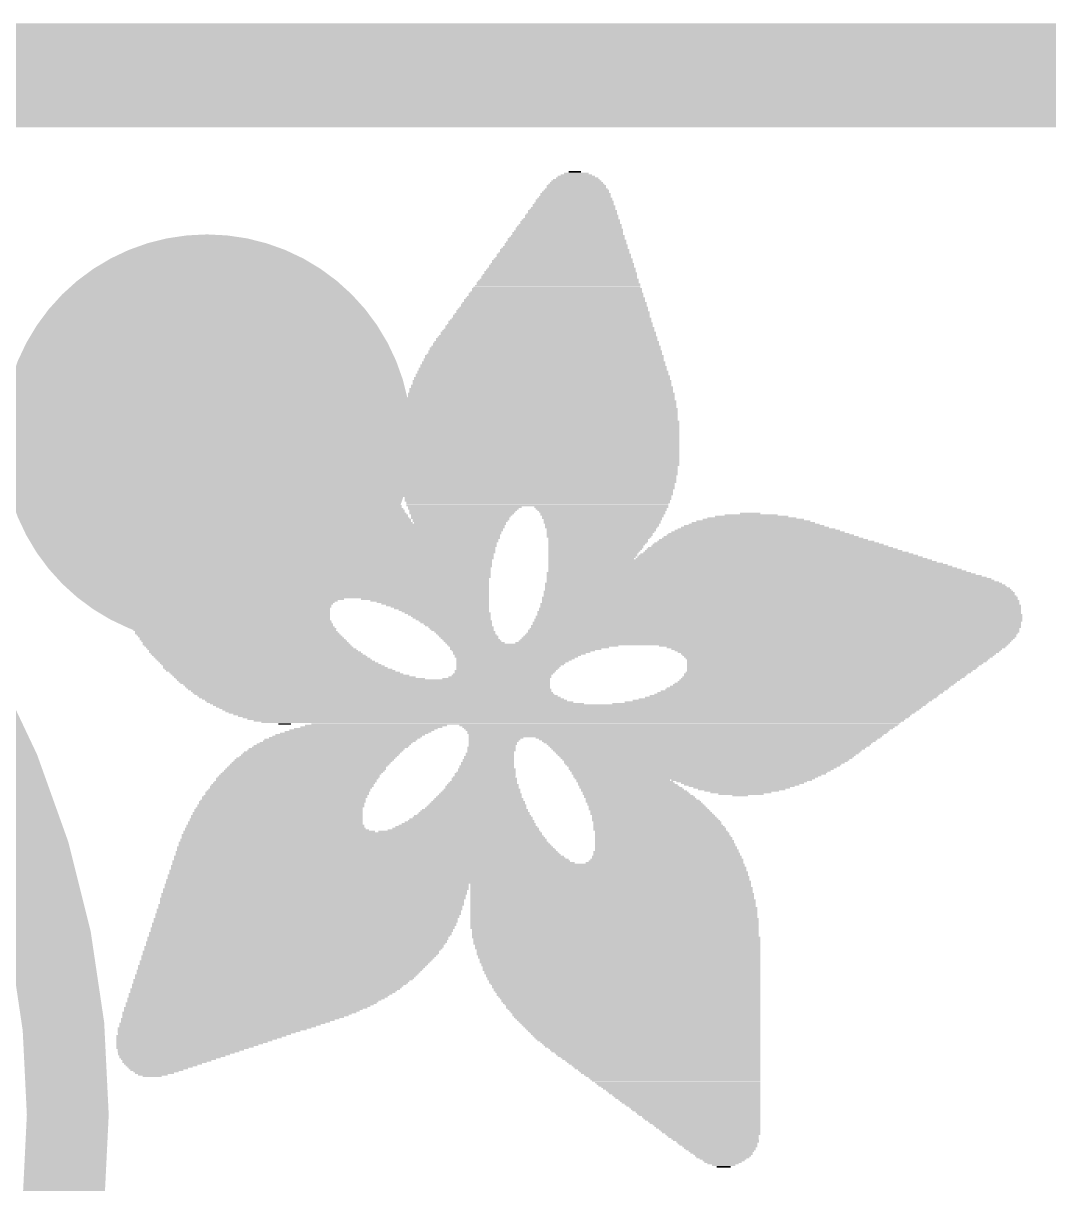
# Model space of a CAD drawing. Extents: x -6.3 to 30.8, y -0.1 to 25.2.
# Drawn here: x 4.631 to 7.136, y 15.072 to 17.907 of the extents above; entities that cross this region are included whole.
import ezdxf

# ---------------------------------------------------------------- set-up
doc = ezdxf.new("R2010")
doc.units = 0
for name, color, linetype in [('1', 12, 'CONTINUOUS'), ('16', 132, 'CONTINUOUS'), ('21', 40, 'CONTINUOUS')]:
    doc.layers.add(name, color=color, linetype=linetype)

# ---------------------------------------------------------------- blocks, each defined once
blk = doc.blocks.new('PIE')
at = {"const_width": 0.5}
blk.add_lwpolyline([(0, -0.25, 1), (0, 0.25, 1), (0, -0.25)], format="xyb", dxfattribs=at)
blk = doc.blocks.new('RECT')
blk.add_solid([(-0.5, -0.5), (0.5, -0.5), (-0.5, 0.5), (0.5, 0.5)])

msp = doc.modelspace()

# ---------------------------------------------------------------- linework, layer by layer
at = {"layer": '1', "const_width": 0.254}
msp.add_lwpolyline([(0, 17.78), (25.4, 17.78)], dxfattribs=at)
at = {"layer": '16', "const_width": 0.254}
msp.add_lwpolyline([(0, 17.78), (25.4, 17.78)], dxfattribs=at)
at = {"layer": '21', "const_width": 0.2}
msp.add_lwpolyline([(2.54, 13.04, 1), (2.54, 17.44, 1), (2.54, 13.04)], format="xyb", dxfattribs=at)

# ---------------------------------------------------------------- block references
at = {"layer": '16'}
msp.add_blockref('PIE', (5.08, 16.891), dxfattribs=at)
at = {"layer": '21'}
for p, xscale, yscale in [((5.9824, 17.5247), 0.1143, 0.0038), ((5.9843, 17.5285), 0.1029, 0.0038), ((5.9824, 17.5324), 0.0915, 0.0039), ((5.9823, 17.5362), 0.0762, 0.0038), ((5.9824, 17.54), 0.0609, 0.0038), ((5.9786, 17.5438), 0.0305, 0.0038), ((5.9804, 17.4943), 0.1638, 0.0039), ((5.9823, 17.4981), 0.16, 0.0038), ((5.9823, 17.5019), 0.1524, 0.0038), ((5.9823, 17.5095), 0.1448, 0.0038), ((5.9823, 17.5057), 0.1448, 0.0038), ((5.9824, 17.5133), 0.1371, 0.0038), ((5.9824, 17.5171), 0.1295, 0.0038), ((5.9824, 17.5209), 0.1219, 0.0038), ((5.9767, 17.4676), 0.1943, 0.0038), ((5.9767, 17.4752), 0.1867, 0.0038), ((5.9786, 17.4714), 0.1905, 0.0038), ((5.9786, 17.479), 0.1829, 0.0038), ((5.9786, 17.4828), 0.1753, 0.0038), ((5.9805, 17.4904), 0.1715, 0.0038), ((5.9805, 17.4866), 0.1715, 0.0038), ((5.9709, 17.4371), 0.2286, 0.0038), ((5.9709, 17.4409), 0.221, 0.0038), ((5.9728, 17.4485), 0.2172, 0.0038), ((5.9728, 17.4447), 0.2172, 0.0038), ((5.9728, 17.4523), 0.2096, 0.0038), ((5.9747, 17.4562), 0.2058, 0.0039), ((5.9748, 17.4638), 0.1981, 0.0038), ((5.9767, 17.46), 0.2019, 0.0038), ((5.9652, 17.4104), 0.2552, 0.0038), ((5.9671, 17.4142), 0.2514, 0.0038), ((5.9671, 17.4219), 0.2438, 0.0038), ((5.9671, 17.4181), 0.2438, 0.0039), ((5.969, 17.4257), 0.24, 0.0038), ((5.969, 17.4295), 0.2324, 0.0038), ((5.9709, 17.4333), 0.2286, 0.0038), ((5.9576, 17.38), 0.2857, 0.0039), ((5.9595, 17.3838), 0.2819, 0.0038), ((5.9614, 17.3876), 0.2781, 0.0038), ((5.9614, 17.3952), 0.2705, 0.0038), ((5.9614, 17.3914), 0.2705, 0.0038), ((5.9633, 17.399), 0.2667, 0.0038), ((5.9633, 17.4066), 0.2591, 0.0038), ((5.9652, 17.4028), 0.2629, 0.0038), ((5.9538, 17.3533), 0.3163, 0.0038), ((5.9538, 17.3571), 0.3086, 0.0038), ((5.9557, 17.3609), 0.3048, 0.0038), ((5.9557, 17.3685), 0.2972, 0.0038), ((5.9576, 17.3647), 0.301, 0.0038), ((5.9576, 17.3723), 0.2934, 0.0038), ((5.9595, 17.3761), 0.2896, 0.0038), ((5.9481, 17.3266), 0.3429, 0.0038), ((5.9481, 17.3228), 0.3429, 0.0038), ((5.95, 17.3304), 0.3391, 0.0038), ((5.95, 17.3342), 0.3315, 0.0038), ((5.9519, 17.3419), 0.3277, 0.0039), ((5.9519, 17.338), 0.3277, 0.0038), ((5.9519, 17.3457), 0.3201, 0.0038), ((5.9538, 17.3495), 0.3163, 0.0038), ((5.9423, 17.2999), 0.3696, 0.0038), ((5.9442, 17.2961), 0.3734, 0.0038), ((5.9443, 17.3038), 0.3657, 0.0039), ((5.9462, 17.3076), 0.3619, 0.0038), ((5.9462, 17.3152), 0.3543, 0.0038), ((5.9462, 17.3114), 0.3543, 0.0038), ((5.9481, 17.319), 0.3505, 0.0038), ((5.9366, 17.2733), 0.3962, 0.0038), ((5.9385, 17.2695), 0.4, 0.0038), ((5.9385, 17.2771), 0.3924, 0.0038), ((5.9404, 17.2809), 0.3886, 0.0038), ((5.9404, 17.2885), 0.381, 0.0038), ((5.9404, 17.2847), 0.381, 0.0038), ((5.9423, 17.2923), 0.3772, 0.0038), ((5.9309, 17.239), 0.4306, 0.0038), ((5.9328, 17.2466), 0.4268, 0.0038), ((5.9328, 17.2428), 0.4268, 0.0038), ((5.9329, 17.2504), 0.4191, 0.0038), ((5.9348, 17.258), 0.4153, 0.0038), ((5.9348, 17.2542), 0.4153, 0.0038), ((5.9347, 17.2618), 0.4076, 0.0038), ((5.9366, 17.2657), 0.4038, 0.0039), ((5.9271, 17.2123), 0.461, 0.0038), ((5.9271, 17.2199), 0.4534, 0.0038), ((5.9271, 17.2161), 0.4534, 0.0038), ((5.929, 17.2237), 0.4496, 0.0038), ((5.929, 17.2314), 0.442, 0.0038), ((5.929, 17.2276), 0.442, 0.0039), ((5.9309, 17.2352), 0.4382, 0.0038), ((5.9195, 17.1818), 0.4915, 0.0038), ((5.9214, 17.1856), 0.4877, 0.0038), ((5.9214, 17.1933), 0.4801, 0.0038), ((5.9214, 17.1895), 0.4801, 0.0039), ((5.9233, 17.1971), 0.4762, 0.0038), ((5.9233, 17.2047), 0.4686, 0.0038), ((5.9252, 17.2009), 0.4724, 0.0038), ((5.9252, 17.2085), 0.4648, 0.0038), ((5.9138, 17.1552), 0.5181, 0.0038), ((5.9157, 17.159), 0.5143, 0.0038), ((5.9157, 17.1666), 0.5067, 0.0038), ((5.9176, 17.1628), 0.5105, 0.0038), ((5.9176, 17.1704), 0.5029, 0.0038), ((5.9176, 17.178), 0.4953, 0.0038), ((5.9195, 17.1742), 0.4991, 0.0038), ((5.9081, 17.1247), 0.5525, 0.0038), ((5.91, 17.1285), 0.5487, 0.0038), ((5.91, 17.1361), 0.5411, 0.0038), ((5.91, 17.1323), 0.5411, 0.0038), ((5.9119, 17.1399), 0.5373, 0.0038), ((5.9119, 17.1437), 0.5295, 0.0038), ((5.9138, 17.1514), 0.5257, 0.0039), ((5.9138, 17.1475), 0.5257, 0.0038), ((5.9043, 17.098), 0.5753, 0.0038), ((5.9062, 17.1056), 0.5715, 0.0038), ((5.9062, 17.1018), 0.5715, 0.0038), ((5.9062, 17.1133), 0.5639, 0.0039), ((5.9062, 17.1094), 0.5639, 0.0038), ((5.9081, 17.1171), 0.5601, 0.0038), ((5.9081, 17.1209), 0.5525, 0.0038), ((5.9004, 17.0713), 0.5982, 0.0038), ((5.9023, 17.079), 0.5944, 0.0038), ((5.9023, 17.0752), 0.5944, 0.0039), ((5.9024, 17.0866), 0.5867, 0.0038), ((5.9024, 17.0828), 0.5867, 0.0038), ((5.9043, 17.0942), 0.5829, 0.0038), ((5.9043, 17.0904), 0.5829, 0.0038), ((5.8985, 17.0409), 0.6248, 0.0038), ((5.8985, 17.0485), 0.6172, 0.0038), ((5.9004, 17.0447), 0.621, 0.0038), ((5.9004, 17.0561), 0.6134, 0.0038), ((5.9004, 17.0523), 0.6134, 0.0038), ((5.9004, 17.0637), 0.6058, 0.0038), ((5.9004, 17.0599), 0.6058, 0.0038), ((5.9023, 17.0675), 0.602, 0.0038), ((5.8967, 17.0142), 0.6439, 0.0038), ((5.8966, 17.0218), 0.6362, 0.0038), ((5.8986, 17.018), 0.6401, 0.0038), ((5.8985, 17.0332), 0.6324, 0.0038), ((5.8985, 17.0294), 0.6324, 0.0038), ((5.8985, 17.0256), 0.6324, 0.0038), ((5.8985, 17.0371), 0.6248, 0.0039), ((5.8947, 16.9913), 0.6554, 0.0038), ((5.8947, 16.9875), 0.6554, 0.0038), ((5.8966, 16.9837), 0.6592, 0.0038), ((5.8967, 17.0028), 0.6515, 0.0038), ((5.8967, 16.999), 0.6515, 0.0039), ((5.8967, 16.9951), 0.6515, 0.0038), ((5.8967, 17.0104), 0.6439, 0.0038), ((5.8967, 17.0066), 0.6439, 0.0038), ((5.8928, 16.9685), 0.6668, 0.0038), ((5.8947, 16.9647), 0.6706, 0.0038), ((5.8947, 16.9609), 0.6706, 0.0039), ((5.8947, 16.957), 0.6706, 0.0038), ((5.8947, 16.9799), 0.663, 0.0038), ((5.8947, 16.9761), 0.663, 0.0038), ((5.8947, 16.9723), 0.663, 0.0038), ((5.8909, 16.938), 0.6782, 0.0038), ((5.8928, 16.9342), 0.682, 0.0038), ((5.8928, 16.9304), 0.682, 0.0038), ((5.8928, 16.9266), 0.682, 0.0038), ((5.8928, 16.9532), 0.6744, 0.0038), ((5.8928, 16.9494), 0.6744, 0.0038), ((5.8928, 16.9456), 0.6744, 0.0038), ((5.8928, 16.9418), 0.6744, 0.0038), ((4.9708, 16.8999), 0.5372, 0.0038), ((4.8832, 16.9037), 0.3009, 0.0038), ((5.8909, 16.9189), 0.6858, 0.0038), ((5.8909, 16.9151), 0.6858, 0.0038), ((5.8909, 16.9113), 0.6858, 0.0038), ((5.8909, 16.9075), 0.6858, 0.0038), ((5.8909, 16.9037), 0.6858, 0.0038), ((5.8909, 16.8999), 0.6858, 0.0038), ((5.8928, 16.9228), 0.682, 0.0039), ((5.0127, 16.8694), 0.7124, 0.0038), ((5.0032, 16.877), 0.6858, 0.0038), ((5.0089, 16.8732), 0.6972, 0.0038), ((4.9994, 16.8808), 0.6705, 0.0038), ((4.9956, 16.8847), 0.6477, 0.0039), ((4.9899, 16.8885), 0.6287, 0.0038), ((4.986, 16.8923), 0.6058, 0.0038), ((4.9784, 16.8961), 0.5754, 0.0038), ((5.889, 16.8923), 0.6896, 0.0038), ((5.889, 16.8885), 0.6896, 0.0038), ((5.889, 16.8847), 0.6896, 0.0039), ((5.889, 16.8808), 0.6896, 0.0038), ((5.889, 16.877), 0.6896, 0.0038), ((5.889, 16.8732), 0.6896, 0.0038), ((5.889, 16.8694), 0.6896, 0.0038), ((5.8909, 16.8961), 0.6858, 0.0038), ((5.0356, 16.8427), 0.7887, 0.0038), ((5.026, 16.8542), 0.762, 0.0038), ((5.0298, 16.8504), 0.7696, 0.0038), ((5.0337, 16.8466), 0.7773, 0.0039), ((5.0241, 16.858), 0.7506, 0.0038), ((5.0165, 16.8656), 0.7278, 0.0038), ((5.0203, 16.8618), 0.7354, 0.0038), ((5.889, 16.8656), 0.6896, 0.0038), ((5.889, 16.8618), 0.6896, 0.0038), ((5.889, 16.858), 0.6896, 0.0038), ((5.889, 16.8542), 0.6896, 0.0038), ((5.889, 16.8504), 0.6896, 0.0038), ((5.889, 16.8466), 0.6896, 0.0039), ((5.889, 16.8427), 0.6896, 0.0038), ((5.0431, 16.8313), 0.8115, 0.0038), ((5.045, 16.8275), 0.8153, 0.0038), ((5.0394, 16.8351), 0.8039, 0.0038), ((5.0489, 16.8237), 0.823, 0.0038), ((5.0508, 16.8199), 0.8268, 0.0038), ((5.0546, 16.8161), 0.8344, 0.0038), ((5.0375, 16.8389), 0.7925, 0.0038), ((5.889, 16.8389), 0.6896, 0.0038), ((5.889, 16.8351), 0.6896, 0.0038), ((5.889, 16.8313), 0.6896, 0.0038), ((5.889, 16.8275), 0.6896, 0.0038), ((5.8871, 16.8237), 0.6858, 0.0038), ((5.889, 16.8199), 0.682, 0.0038), ((5.889, 16.8161), 0.682, 0.0038), ((5.0546, 16.8123), 0.842, 0.0038), ((5.0584, 16.8085), 0.842, 0.0039), ((5.0603, 16.8046), 0.8458, 0.0038), ((5.0641, 16.8008), 0.8534, 0.0038), ((5.0661, 16.797), 0.8573, 0.0038), ((5.068, 16.7932), 0.8611, 0.0038), ((5.0718, 16.7894), 0.8611, 0.0038), ((5.0737, 16.7856), 0.8649, 0.0038), ((5.889, 16.8123), 0.682, 0.0038), ((5.889, 16.8085), 0.682, 0.0039), ((5.889, 16.8046), 0.682, 0.0038), ((5.8871, 16.8008), 0.6782, 0.0038), ((5.8871, 16.797), 0.6782, 0.0038), ((5.889, 16.7932), 0.6744, 0.0038), ((5.889, 16.7894), 0.6744, 0.0038), ((5.889, 16.7856), 0.6744, 0.0038), ((5.0756, 16.7818), 0.8687, 0.0038), ((5.0793, 16.778), 0.8687, 0.0038), ((5.0812, 16.7742), 0.8725, 0.0038), ((5.085, 16.7704), 0.8725, 0.0039), ((5.0869, 16.7665), 0.8763, 0.0038), ((5.0907, 16.7627), 0.8763, 0.0038), ((5.0947, 16.7589), 0.8763, 0.0038), ((5.8871, 16.7818), 0.6706, 0.0038), ((5.8871, 16.778), 0.6706, 0.0038), ((5.889, 16.7742), 0.6668, 0.0038), ((5.889, 16.7704), 0.6668, 0.0039), ((5.8871, 16.7665), 0.663, 0.0038), ((5.889, 16.7627), 0.6592, 0.0038), ((5.889, 16.7589), 0.6592, 0.0038), ((5.0947, 16.7551), 0.8763, 0.0038), ((5.0985, 16.7513), 0.8763, 0.0038), ((5.1023, 16.7475), 0.8763, 0.0038), ((5.1042, 16.7437), 0.8801, 0.0038), ((5.1061, 16.7399), 0.8763, 0.0038), ((5.1099, 16.7361), 0.8763, 0.0038), ((5.1118, 16.7323), 0.8801, 0.0039), ((5.1155, 16.7284), 0.8801, 0.0038), ((5.889, 16.7551), 0.6592, 0.0038), ((5.8871, 16.7513), 0.6553, 0.0038), ((5.889, 16.7475), 0.6515, 0.0038), ((5.889, 16.7437), 0.6515, 0.0038), ((5.8871, 16.7399), 0.6477, 0.0038), ((5.889, 16.7361), 0.6439, 0.0038), ((5.8871, 16.7323), 0.6401, 0.0039), ((5.8871, 16.7284), 0.6401, 0.0038), ((5.1174, 16.7246), 0.8763, 0.0038), ((5.1212, 16.7208), 0.8763, 0.0038), ((5.1231, 16.717), 0.8801, 0.0038), ((5.125, 16.7132), 0.8763, 0.0038), ((5.1288, 16.7094), 0.8763, 0.0038), ((5.1328, 16.7056), 0.8763, 0.0038), ((5.1328, 16.7018), 0.8763, 0.0038), ((5.71, 16.7246), 0.2781, 0.0038), ((5.7062, 16.7208), 0.2705, 0.0038), ((5.7062, 16.717), 0.2629, 0.0038), ((5.7042, 16.7132), 0.259, 0.0038), ((5.7023, 16.7094), 0.2552, 0.0038), ((5.7023, 16.7056), 0.2476, 0.0038), ((5.7004, 16.7018), 0.2438, 0.0038), ((6.0433, 16.7246), 0.3276, 0.0038), ((6.0433, 16.7208), 0.32, 0.0038), ((6.0452, 16.717), 0.3162, 0.0038), ((6.0452, 16.7132), 0.3086, 0.0038), ((6.0471, 16.7094), 0.3048, 0.0038), ((6.0452, 16.7056), 0.301, 0.0038), ((6.0471, 16.7018), 0.2972, 0.0038), ((6.411, 16.7018), 0.1791, 0.0038), ((6.4091, 16.7056), 0.1295, 0.0038), ((6.4072, 16.7094), 0.0495, 0.0038), ((5.1366, 16.698), 0.8763, 0.0038), ((5.1404, 16.6942), 0.8763, 0.0039), ((5.1404, 16.6903), 0.8763, 0.0038), ((5.1442, 16.6865), 0.8763, 0.0038), ((5.2603, 16.6827), 1.1011, 0.0038), ((5.2603, 16.6789), 1.0935, 0.0038), ((5.2603, 16.6751), 1.0935, 0.0038), ((5.2603, 16.6713), 1.0859, 0.0038), ((5.6985, 16.698), 0.24, 0.0038), ((5.7004, 16.6942), 0.2362, 0.0039), ((5.6985, 16.6903), 0.2324, 0.0038), ((5.6985, 16.6865), 0.2248, 0.0038), ((6.0452, 16.698), 0.2934, 0.0038), ((6.0471, 16.6942), 0.2896, 0.0039), ((6.0452, 16.6903), 0.2858, 0.0038), ((6.0452, 16.6865), 0.2858, 0.0038), ((6.0452, 16.6827), 0.2782, 0.0038), ((6.0452, 16.6789), 0.2782, 0.0038), ((6.0433, 16.6751), 0.2744, 0.0038), ((6.0433, 16.6713), 0.2667, 0.0038), ((6.4224, 16.6713), 0.3848, 0.0038), ((6.4186, 16.6751), 0.362, 0.0038), ((6.4167, 16.6789), 0.3429, 0.0038), ((6.4167, 16.6827), 0.32, 0.0038), ((6.4148, 16.6865), 0.301, 0.0038), ((6.4148, 16.6903), 0.2781, 0.0038), ((6.4148, 16.6942), 0.2477, 0.0039), ((6.411, 16.698), 0.2171, 0.0038), ((5.2622, 16.6675), 1.0821, 0.0038), ((5.2622, 16.6637), 1.0745, 0.0038), ((5.2622, 16.6599), 1.0745, 0.0038), ((5.2622, 16.6561), 1.0668, 0.0039), ((5.2641, 16.6522), 1.0629, 0.0038), ((5.266, 16.6484), 1.0591, 0.0038), ((5.2641, 16.6446), 1.0553, 0.0038), ((6.0433, 16.6675), 0.2667, 0.0038), ((6.0414, 16.6637), 0.2629, 0.0038), ((6.0395, 16.6599), 0.2591, 0.0038), ((6.0395, 16.6561), 0.2591, 0.0039), ((6.0376, 16.6522), 0.2553, 0.0038), ((6.0376, 16.6484), 0.2476, 0.0038), ((6.0357, 16.6446), 0.2438, 0.0038), ((6.4396, 16.6446), 0.5105, 0.0038), ((6.4377, 16.6484), 0.4915, 0.0038), ((6.4338, 16.6522), 0.4762, 0.0038), ((6.4319, 16.6561), 0.4572, 0.0039), ((6.4281, 16.6599), 0.442, 0.0038), ((6.4262, 16.6637), 0.423, 0.0038), ((6.4243, 16.6675), 0.4038, 0.0038), ((5.266, 16.6408), 1.0515, 0.0038), ((5.266, 16.637), 1.0439, 0.0038), ((5.266, 16.6332), 1.0439, 0.0038), ((5.2679, 16.6294), 1.0401, 0.0038), ((5.2679, 16.6256), 1.0325, 0.0038), ((5.2698, 16.6218), 1.0287, 0.0038), ((5.2698, 16.618), 1.0287, 0.0039), ((5.2717, 16.6141), 1.0249, 0.0038), ((6.0357, 16.6408), 0.2438, 0.0038), ((6.0338, 16.637), 0.24, 0.0038), ((6.0319, 16.6332), 0.2362, 0.0038), ((6.03, 16.6294), 0.2324, 0.0038), ((6.03, 16.6256), 0.2324, 0.0038), ((6.0281, 16.6218), 0.2286, 0.0038), ((6.0262, 16.618), 0.2247, 0.0039), ((6.0243, 16.6141), 0.2209, 0.0038), ((6.4701, 16.6141), 0.6477, 0.0038), ((6.4643, 16.618), 0.6286, 0.0039), ((6.4605, 16.6218), 0.6134, 0.0038), ((6.4567, 16.6256), 0.5982, 0.0038), ((6.4548, 16.6294), 0.5791, 0.0038), ((6.451, 16.6332), 0.5639, 0.0038), ((6.4472, 16.637), 0.5487, 0.0038), ((6.4453, 16.6408), 0.5295, 0.0038), ((5.2717, 16.6103), 1.0173, 0.0038), ((5.2736, 16.6065), 1.0135, 0.0038), ((5.2736, 16.6027), 1.0135, 0.0038), ((5.2756, 16.5989), 1.0096, 0.0038), ((5.2756, 16.5951), 1.002, 0.0038), ((5.2775, 16.5913), 0.9982, 0.0038), ((5.2775, 16.5875), 0.9982, 0.0038), ((6.3824, 16.5951), 0.9372, 0.0038), ((6.3881, 16.5913), 0.9486, 0.0038), ((6.0224, 16.6103), 0.2171, 0.0038), ((6.0224, 16.6065), 0.2171, 0.0038), ((6.0205, 16.6027), 0.2133, 0.0038), ((6.0186, 16.5989), 0.2095, 0.0038), ((6.3958, 16.5875), 0.9639, 0.0038), ((6.4834, 16.5989), 0.7125, 0.0038), ((6.4796, 16.6027), 0.6973, 0.0038), ((6.4757, 16.6065), 0.682, 0.0038), ((6.4719, 16.6103), 0.6668, 0.0038), ((5.2794, 16.5837), 0.9944, 0.0038), ((5.2813, 16.5799), 0.9906, 0.0039), ((5.2794, 16.576), 0.9868, 0.0038), ((5.2813, 16.5722), 0.983, 0.0038), ((5.2832, 16.5684), 0.9792, 0.0038), ((5.2851, 16.5646), 0.9754, 0.0038), ((5.2851, 16.5608), 0.9754, 0.0038), ((6.4281, 16.5646), 1.0364, 0.0038), ((6.4338, 16.5608), 1.0478, 0.0038), ((6.4072, 16.5799), 0.9867, 0.0039), ((6.4129, 16.576), 0.9982, 0.0038), ((6.4186, 16.5722), 1.0096, 0.0038), ((6.4243, 16.5684), 1.021, 0.0038), ((6.4015, 16.5837), 0.9753, 0.0038), ((5.287, 16.557), 0.9716, 0.0038), ((5.2889, 16.5532), 0.9678, 0.0038), ((5.2889, 16.5494), 0.9601, 0.0038), ((5.2889, 16.5456), 0.9601, 0.0038), ((5.2908, 16.5418), 0.9563, 0.0039), ((5.2927, 16.5379), 0.9525, 0.0038), ((5.2946, 16.5341), 0.9487, 0.0038), ((5.2946, 16.5303), 0.9487, 0.0038), ((6.4643, 16.5379), 1.1164, 0.0038), ((6.4681, 16.5341), 1.124, 0.0038), ((6.47, 16.5303), 1.1278, 0.0038), ((6.4414, 16.557), 1.063, 0.0038), ((6.4472, 16.5532), 1.0745, 0.0038), ((6.4529, 16.5494), 1.0859, 0.0038), ((6.4567, 16.5456), 1.0935, 0.0038), ((6.4624, 16.5418), 1.1049, 0.0039), ((5.2965, 16.5265), 0.9449, 0.0038), ((5.2984, 16.5227), 0.9411, 0.0038), ((5.3003, 16.5189), 0.9373, 0.0038), ((5.3003, 16.5151), 0.9373, 0.0038), ((5.3022, 16.5113), 0.9335, 0.0038), ((5.3041, 16.5075), 0.9297, 0.0038), ((5.3041, 16.5037), 0.9297, 0.0039), ((6.4796, 16.5037), 1.1621, 0.0039), ((6.4757, 16.5189), 1.1468, 0.0038), ((6.4776, 16.5151), 1.1506, 0.0038), ((6.4776, 16.5113), 1.1506, 0.0038), ((6.4796, 16.5075), 1.1545, 0.0038), ((6.4738, 16.5265), 1.1354, 0.0038), ((6.4757, 16.5227), 1.1392, 0.0038), ((5.1288, 16.4998), 0.5715, 0.0038), ((5.1232, 16.496), 0.5524, 0.0038), ((5.1213, 16.4922), 0.541, 0.0038), ((5.1194, 16.4884), 0.5372, 0.0038), ((5.1194, 16.4846), 0.5296, 0.0038), ((5.1213, 16.4808), 0.5258, 0.0038), ((5.1213, 16.477), 0.5182, 0.0038), ((5.1213, 16.4732), 0.5182, 0.0038), ((5.6128, 16.4998), 0.3124, 0.0038), ((5.6242, 16.496), 0.2896, 0.0038), ((5.6319, 16.4922), 0.2743, 0.0038), ((5.6376, 16.4884), 0.2629, 0.0038), ((5.6433, 16.4846), 0.2515, 0.0038), ((5.649, 16.4808), 0.2401, 0.0038), ((5.6528, 16.477), 0.2324, 0.0038), ((5.6585, 16.4732), 0.221, 0.0038), ((6.4796, 16.477), 1.1773, 0.0038), ((6.4796, 16.4732), 1.1773, 0.0038), ((6.4796, 16.4884), 1.1697, 0.0038), ((6.4815, 16.4846), 1.1735, 0.0038), ((6.4815, 16.4808), 1.1735, 0.0038), ((6.4796, 16.4998), 1.1621, 0.0038), ((6.4815, 16.496), 1.1659, 0.0038), ((6.4815, 16.4922), 1.1659, 0.0038), ((5.1232, 16.4694), 0.5144, 0.0038), ((5.1251, 16.4656), 0.5106, 0.0039), ((5.127, 16.4617), 0.5068, 0.0038), ((5.127, 16.4579), 0.5068, 0.0038), ((5.1289, 16.4541), 0.503, 0.0038), ((5.1308, 16.4503), 0.4992, 0.0038), ((5.1327, 16.4465), 0.503, 0.0038), ((5.6623, 16.4694), 0.2134, 0.0038), ((5.668, 16.4656), 0.2096, 0.0039), ((5.6719, 16.4617), 0.2019, 0.0038), ((5.6757, 16.4579), 0.1943, 0.0038), ((5.6776, 16.4541), 0.1905, 0.0038), ((5.6814, 16.4503), 0.1829, 0.0038), ((5.6871, 16.4465), 0.1791, 0.0038), ((6.4758, 16.4503), 1.1925, 0.0038), ((6.4758, 16.4465), 1.1925, 0.0038), ((6.4777, 16.4579), 1.1887, 0.0038), ((6.4777, 16.4541), 1.1887, 0.0038), ((6.4777, 16.4694), 1.1811, 0.0038), ((6.4777, 16.4656), 1.1811, 0.0039), ((6.4796, 16.4617), 1.1849, 0.0038), ((5.1347, 16.4427), 0.4991, 0.0038), ((5.1385, 16.4389), 0.4991, 0.0038), ((5.1404, 16.4351), 0.4953, 0.0038), ((5.1423, 16.4313), 0.4991, 0.0038), ((5.1461, 16.4275), 0.4991, 0.0039), ((5.1479, 16.4236), 0.4953, 0.0038), ((5.1517, 16.4198), 0.4953, 0.0038), ((5.1536, 16.416), 0.4991, 0.0038), ((5.689, 16.4427), 0.1753, 0.0038), ((5.6928, 16.4389), 0.1676, 0.0038), ((5.6947, 16.4351), 0.1638, 0.0038), ((5.7004, 16.4313), 0.16, 0.0038), ((5.7023, 16.4275), 0.1562, 0.0039), ((5.7042, 16.4236), 0.1524, 0.0038), ((5.7099, 16.4198), 0.1486, 0.0038), ((5.7118, 16.416), 0.1448, 0.0038), ((6.4605, 16.416), 1.2002, 0.0038), ((6.4643, 16.4236), 1.2002, 0.0038), ((6.4643, 16.4198), 1.2002, 0.0038), ((6.4662, 16.4275), 1.1964, 0.0039), ((6.47, 16.4351), 1.1964, 0.0038), ((6.47, 16.4313), 1.1964, 0.0038), ((6.472, 16.4427), 1.1925, 0.0038), ((6.472, 16.4389), 1.1925, 0.0038), ((5.1574, 16.4122), 0.4991, 0.0038), ((5.1612, 16.4084), 0.4991, 0.0038), ((5.165, 16.4046), 0.4991, 0.0038), ((5.167, 16.4008), 0.503, 0.0038), ((5.1708, 16.397), 0.503, 0.0038), ((5.1747, 16.3932), 0.5029, 0.0038), ((5.1766, 16.3894), 0.5067, 0.0039), ((5.7156, 16.4122), 0.1448, 0.0038), ((5.7195, 16.4084), 0.1447, 0.0038), ((5.7214, 16.4046), 0.1409, 0.0038), ((5.7252, 16.4008), 0.1409, 0.0038), ((5.729, 16.397), 0.141, 0.0038), ((5.7347, 16.3932), 0.1448, 0.0038), ((6.3519, 16.3894), 1.3716, 0.0039), ((6.4376, 16.3932), 1.2078, 0.0038), ((6.4434, 16.397), 1.2039, 0.0038), ((6.4472, 16.4008), 1.2039, 0.0038), ((6.451, 16.4046), 1.2039, 0.0038), ((6.4548, 16.4084), 1.204, 0.0038), ((6.4567, 16.4122), 1.2002, 0.0038), ((5.1804, 16.3855), 0.5067, 0.0038), ((5.1841, 16.3817), 0.5067, 0.0038), ((5.1898, 16.3779), 0.5105, 0.0038), ((5.1936, 16.3741), 0.5105, 0.0038), ((5.1975, 16.3703), 0.5182, 0.0038), ((5.2013, 16.3665), 0.5182, 0.0038), ((5.207, 16.3627), 0.522, 0.0038), ((5.2108, 16.3589), 0.522, 0.0038), ((5.8776, 16.3855), 0.4153, 0.0038), ((5.868, 16.3817), 0.3886, 0.0038), ((5.8585, 16.3779), 0.3696, 0.0038), ((5.8528, 16.3741), 0.3506, 0.0038), ((5.849, 16.3703), 0.3353, 0.0038), ((5.8433, 16.3665), 0.3239, 0.0038), ((5.8395, 16.3627), 0.3086, 0.0038), ((5.8357, 16.3589), 0.3009, 0.0038), ((6.6091, 16.3855), 0.8496, 0.0038), ((6.6167, 16.3817), 0.8268, 0.0038), ((6.6186, 16.3779), 0.8078, 0.0038), ((6.6206, 16.3741), 0.7963, 0.0038), ((6.6224, 16.3703), 0.7848, 0.0038), ((6.6224, 16.3665), 0.7696, 0.0038), ((6.6224, 16.3627), 0.762, 0.0038), ((6.6224, 16.3589), 0.7544, 0.0038), ((5.2165, 16.3551), 0.5258, 0.0038), ((5.2203, 16.3513), 0.5258, 0.0039), ((5.226, 16.3474), 0.5295, 0.0038), ((5.2318, 16.3436), 0.5334, 0.0038), ((5.2375, 16.3398), 0.5372, 0.0038), ((5.2432, 16.336), 0.541, 0.0038), ((5.247, 16.3322), 0.5486, 0.0038), ((5.8338, 16.3551), 0.2895, 0.0038), ((5.83, 16.3513), 0.2819, 0.0039), ((5.8262, 16.3474), 0.2743, 0.0038), ((5.8224, 16.3436), 0.2667, 0.0038), ((5.8205, 16.3398), 0.2629, 0.0038), ((5.8166, 16.336), 0.2552, 0.0038), ((5.8147, 16.3322), 0.2514, 0.0038), ((6.6205, 16.3551), 0.743, 0.0038), ((6.6147, 16.3436), 0.7239, 0.0038), ((6.6128, 16.3398), 0.7201, 0.0038), ((6.6205, 16.3513), 0.7354, 0.0039), ((6.6186, 16.3474), 0.7316, 0.0038), ((6.6091, 16.336), 0.7125, 0.0038), ((6.6072, 16.3322), 0.7087, 0.0038), ((5.2546, 16.3284), 0.5563, 0.0038), ((5.2603, 16.3246), 0.5601, 0.0038), ((5.2698, 16.3208), 0.5639, 0.0038), ((5.2755, 16.317), 0.5677, 0.0038), ((5.2851, 16.3132), 0.5792, 0.0039), ((5.2946, 16.3093), 0.5905, 0.0038), ((5.308, 16.3055), 0.6096, 0.0038), ((5.7862, 16.3055), 0.2629, 0.0038), ((5.7957, 16.3093), 0.2515, 0.0038), ((5.7995, 16.3132), 0.2439, 0.0039), ((5.8033, 16.317), 0.2439, 0.0038), ((5.809, 16.3246), 0.2476, 0.0038), ((5.8071, 16.3208), 0.2438, 0.0038), ((5.8128, 16.3284), 0.2476, 0.0038), ((6.5805, 16.3055), 0.6858, 0.0038), ((6.5862, 16.3093), 0.6896, 0.0038), ((6.5919, 16.317), 0.6934, 0.0038), ((6.59, 16.3132), 0.6896, 0.0039), ((6.5977, 16.3208), 0.6973, 0.0038), ((6.6053, 16.3284), 0.7049, 0.0038), ((6.6015, 16.3246), 0.6973, 0.0038), ((5.4623, 16.3017), 0.9106, 0.0038), ((5.4642, 16.2979), 0.9068, 0.0038), ((5.4661, 16.2941), 0.903, 0.0038), ((5.4699, 16.2903), 0.8954, 0.0038), ((5.4718, 16.2865), 0.8916, 0.0038), ((5.4737, 16.2827), 0.8878, 0.0038), ((5.4775, 16.2789), 0.8878, 0.0038), ((5.4813, 16.2751), 0.8801, 0.0039), ((6.5348, 16.2751), 0.6934, 0.0039), ((6.5443, 16.2789), 0.6896, 0.0038), ((6.5481, 16.2827), 0.6896, 0.0038), ((6.5538, 16.2865), 0.6858, 0.0038), ((6.5615, 16.2903), 0.6858, 0.0038), ((6.5653, 16.2941), 0.6858, 0.0038), ((6.571, 16.2979), 0.682, 0.0038), ((6.5767, 16.3017), 0.6858, 0.0038), ((5.4851, 16.2712), 0.8801, 0.0038), ((5.4889, 16.2674), 0.8801, 0.0038), ((5.4966, 16.2636), 0.8801, 0.0038), ((5.5023, 16.2598), 0.8839, 0.0038), ((5.5099, 16.256), 0.884, 0.0038), ((5.5175, 16.2522), 0.8839, 0.0038), ((5.5271, 16.2484), 0.8953, 0.0038), ((6.4719, 16.2484), 0.743, 0.0038), ((6.4853, 16.2522), 0.7315, 0.0038), ((6.4948, 16.256), 0.7201, 0.0038), ((6.5062, 16.2598), 0.7124, 0.0038), ((6.5139, 16.2636), 0.7049, 0.0038), ((6.5215, 16.2674), 0.6973, 0.0038), ((6.5291, 16.2712), 0.6972, 0.0038), ((5.5442, 16.2446), 0.9144, 0.0038), ((5.9652, 16.2408), 1.7412, 0.0038), ((5.9652, 16.237), 1.726, 0.0039), ((5.9671, 16.2331), 1.7145, 0.0038), ((5.969, 16.2293), 1.703, 0.0038), ((5.969, 16.2255), 1.6878, 0.0038), ((5.9709, 16.2217), 1.6764, 0.0038), ((5.9728, 16.2179), 1.6574, 0.0038), ((6.4548, 16.2446), 0.7696, 0.0038), ((5.9767, 16.2141), 1.6421, 0.0038), ((5.9805, 16.2103), 1.6269, 0.0038), ((5.9823, 16.2065), 1.6078, 0.0038), ((5.9881, 16.2027), 1.5887, 0.0038), ((5.9938, 16.1989), 1.5621, 0.0039), ((5.2698, 16.195), 0.0305, 0.0038), ((5.4928, 16.1912), 0.3467, 0.0038), ((6.0528, 16.195), 1.4364, 0.0038), ((6.2319, 16.1912), 1.0706, 0.0038), ((5.4165, 16.1608), 0.3695, 0.0039), ((5.4223, 16.1646), 0.3657, 0.0038), ((5.4299, 16.1684), 0.3658, 0.0038), ((5.4394, 16.1722), 0.362, 0.0038), ((5.4489, 16.176), 0.3581, 0.0038), ((5.4585, 16.1798), 0.3543, 0.0038), ((5.468, 16.1836), 0.3505, 0.0038), ((5.4813, 16.1874), 0.3467, 0.0038), ((6.2319, 16.1874), 1.0554, 0.0038), ((6.2319, 16.1836), 1.0478, 0.0038), ((6.23, 16.1798), 1.0363, 0.0038), ((6.23, 16.176), 1.0287, 0.0038), ((6.2281, 16.1722), 1.0249, 0.0038), ((5.7861, 16.1608), 0.1334, 0.0039), ((6.2262, 16.1684), 1.0135, 0.0038), ((6.2243, 16.1646), 1.0097, 0.0038), ((6.3043, 16.1608), 0.842, 0.0039), ((5.3727, 16.1341), 0.381, 0.0038), ((5.3804, 16.1379), 0.381, 0.0038), ((5.3842, 16.1417), 0.381, 0.0038), ((5.3899, 16.1455), 0.3772, 0.0038), ((5.3956, 16.1493), 0.3734, 0.0038), ((5.4032, 16.1531), 0.3734, 0.0038), ((5.407, 16.1569), 0.3734, 0.0038), ((5.7747, 16.1379), 0.1181, 0.0038), ((5.7747, 16.1341), 0.1181, 0.0038), ((5.7823, 16.1569), 0.1258, 0.0038), ((5.7804, 16.1531), 0.122, 0.0038), ((5.7785, 16.1493), 0.1182, 0.0038), ((5.7785, 16.1455), 0.1182, 0.0038), ((5.7766, 16.1417), 0.1143, 0.0038), ((6.3043, 16.1569), 0.8268, 0.0038), ((6.3062, 16.1531), 0.8154, 0.0038), ((6.3043, 16.1493), 0.8039, 0.0038), ((6.3062, 16.1455), 0.7925, 0.0038), ((6.3062, 16.1417), 0.7848, 0.0038), ((6.3043, 16.1379), 0.7734, 0.0038), ((6.3043, 16.1341), 0.7658, 0.0038), ((5.3384, 16.1036), 0.3887, 0.0038), ((5.3422, 16.1074), 0.3887, 0.0038), ((5.3461, 16.1112), 0.3886, 0.0038), ((5.3518, 16.115), 0.3848, 0.0038), ((5.3556, 16.1188), 0.3848, 0.0038), ((5.3594, 16.1227), 0.3848, 0.0039), ((5.3632, 16.1265), 0.3848, 0.0038), ((5.3689, 16.1303), 0.381, 0.0038), ((5.7671, 16.1074), 0.1257, 0.0038), ((5.7671, 16.1036), 0.1257, 0.0038), ((5.769, 16.115), 0.1219, 0.0038), ((5.769, 16.1112), 0.1219, 0.0038), ((5.7709, 16.1227), 0.1181, 0.0039), ((5.7709, 16.1188), 0.1181, 0.0038), ((5.7747, 16.1303), 0.1181, 0.0038), ((5.7728, 16.1265), 0.1143, 0.0038), ((6.3024, 16.1303), 0.7544, 0.0038), ((6.3024, 16.1265), 0.7468, 0.0038), ((6.3024, 16.1227), 0.7391, 0.0039), ((6.3005, 16.1188), 0.7277, 0.0038), ((6.3005, 16.115), 0.7201, 0.0038), ((6.3005, 16.1112), 0.7125, 0.0038), ((6.2986, 16.1074), 0.7011, 0.0038), ((6.2986, 16.1036), 0.6934, 0.0038), ((5.3137, 16.0769), 0.3924, 0.0038), ((5.3175, 16.0807), 0.3924, 0.0038), ((5.3213, 16.0846), 0.3924, 0.0039), ((5.3232, 16.0884), 0.3886, 0.0038), ((5.327, 16.0922), 0.3886, 0.0038), ((5.3308, 16.096), 0.3886, 0.0038), ((5.3346, 16.0998), 0.3886, 0.0038), ((5.7614, 16.0769), 0.1447, 0.0038), ((5.7633, 16.0846), 0.1409, 0.0039), ((5.7633, 16.0807), 0.1409, 0.0038), ((5.7633, 16.0922), 0.1333, 0.0038), ((5.7633, 16.0884), 0.1333, 0.0038), ((5.7652, 16.0998), 0.1295, 0.0038), ((5.7652, 16.096), 0.1295, 0.0038), ((6.2948, 16.0998), 0.6858, 0.0038), ((6.2929, 16.096), 0.6743, 0.0038), ((6.2929, 16.0922), 0.6667, 0.0038), ((6.291, 16.0884), 0.6553, 0.0038), ((6.2872, 16.0846), 0.6477, 0.0039), ((6.2853, 16.0807), 0.6363, 0.0038), ((6.2833, 16.0769), 0.6248, 0.0038), ((5.2927, 16.0503), 0.3962, 0.0038), ((5.2965, 16.0541), 0.3963, 0.0038), ((5.3003, 16.0617), 0.3963, 0.0038), ((5.2984, 16.0579), 0.3925, 0.0038), ((5.3041, 16.0655), 0.3963, 0.0038), ((5.306, 16.0693), 0.3925, 0.0038), ((5.3099, 16.0731), 0.3924, 0.0038), ((5.7538, 16.0503), 0.1677, 0.0038), ((5.7557, 16.0541), 0.1639, 0.0038), ((5.7576, 16.0617), 0.1601, 0.0038), ((5.7576, 16.0579), 0.1601, 0.0038), ((5.7575, 16.0655), 0.1524, 0.0038), ((5.7595, 16.0731), 0.1485, 0.0038), ((5.7595, 16.0693), 0.1485, 0.0038), ((6.2814, 16.0731), 0.621, 0.0038), ((6.2776, 16.0693), 0.6058, 0.0038), ((6.2738, 16.0655), 0.5982, 0.0038), ((6.2719, 16.0617), 0.5868, 0.0038), ((6.0966, 16.0579), 0.2286, 0.0038), ((6.1005, 16.0541), 0.2363, 0.0038), ((6.1043, 16.0503), 0.2363, 0.0038), ((6.3862, 16.0579), 0.3429, 0.0038), ((6.3862, 16.0541), 0.32, 0.0038), ((6.3881, 16.0503), 0.301, 0.0038), ((5.2717, 16.0198), 0.4001, 0.0038), ((5.2756, 16.0274), 0.4, 0.0038), ((5.2756, 16.0236), 0.4, 0.0038), ((5.2794, 16.0312), 0.4, 0.0038), ((5.2813, 16.035), 0.3962, 0.0038), ((5.287, 16.0426), 0.4, 0.0038), ((5.2851, 16.0388), 0.3962, 0.0038), ((5.2889, 16.0465), 0.3962, 0.0039), ((5.7461, 16.0198), 0.2058, 0.0038), ((5.7481, 16.0236), 0.2019, 0.0038), ((5.7481, 16.0274), 0.1943, 0.0038), ((5.75, 16.0312), 0.1905, 0.0038), ((5.7519, 16.035), 0.1867, 0.0038), ((5.7519, 16.0426), 0.1791, 0.0038), ((5.7519, 16.0388), 0.1791, 0.0038), ((5.7538, 16.0465), 0.1753, 0.0039), ((6.1081, 16.0465), 0.2439, 0.0039), ((6.1119, 16.0426), 0.2438, 0.0038), ((6.1157, 16.0388), 0.2514, 0.0038), ((6.1195, 16.035), 0.2514, 0.0038), ((6.1233, 16.0312), 0.259, 0.0038), ((6.1272, 16.0274), 0.2591, 0.0038), ((6.1291, 16.0236), 0.2629, 0.0038), ((6.1348, 16.0198), 0.2667, 0.0038), ((6.3862, 16.0465), 0.282, 0.0039), ((6.3862, 16.0426), 0.259, 0.0038), ((6.3862, 16.0388), 0.2362, 0.0038), ((6.3862, 16.035), 0.2134, 0.0038), ((6.3862, 16.0312), 0.1828, 0.0038), ((6.3843, 16.0274), 0.1486, 0.0038), ((6.3843, 16.0236), 0.1105, 0.0038), ((6.3824, 16.0198), 0.0381, 0.0038), ((5.2603, 15.9969), 0.4077, 0.0038), ((5.2603, 15.9931), 0.4077, 0.0038), ((5.2641, 16.0045), 0.4077, 0.0038), ((5.2622, 16.0007), 0.4039, 0.0038), ((5.266, 16.0084), 0.4039, 0.0039), ((5.2698, 16.016), 0.4039, 0.0038), ((5.2679, 16.0122), 0.4001, 0.0038), ((5.7385, 15.9931), 0.2438, 0.0038), ((5.7404, 15.9969), 0.24, 0.0038), ((5.7404, 16.0007), 0.2324, 0.0038), ((5.7423, 16.0045), 0.2286, 0.0038), ((5.7423, 16.0084), 0.221, 0.0039), ((5.7442, 16.0122), 0.2172, 0.0038), ((5.7442, 16.016), 0.2096, 0.0038), ((6.1367, 16.016), 0.2705, 0.0038), ((6.1405, 16.0122), 0.2705, 0.0038), ((6.1443, 16.0084), 0.2781, 0.0039), ((6.1462, 16.0045), 0.2819, 0.0038), ((6.1519, 15.9969), 0.2858, 0.0038), ((6.15, 16.0007), 0.2819, 0.0038), ((6.1557, 15.9931), 0.2858, 0.0038), ((5.249, 15.9626), 0.4229, 0.0038), ((5.2509, 15.9703), 0.4191, 0.0039), ((5.2509, 15.9664), 0.4191, 0.0038), ((5.2527, 15.9779), 0.4153, 0.0038), ((5.2527, 15.9741), 0.4153, 0.0038), ((5.2546, 15.9855), 0.4115, 0.0038), ((5.2546, 15.9817), 0.4115, 0.0038), ((5.2565, 15.9893), 0.4077, 0.0038), ((5.7252, 15.9626), 0.301, 0.0038), ((5.729, 15.9664), 0.2934, 0.0038), ((5.729, 15.9703), 0.2857, 0.0039), ((5.7309, 15.9741), 0.2743, 0.0038), ((5.7328, 15.9779), 0.2705, 0.0038), ((5.7328, 15.9817), 0.2629, 0.0038), ((5.7347, 15.9855), 0.2591, 0.0038), ((5.7366, 15.9893), 0.2476, 0.0038), ((6.1576, 15.9893), 0.2896, 0.0038), ((6.1595, 15.9855), 0.2934, 0.0038), ((6.1633, 15.9817), 0.2934, 0.0038), ((6.1652, 15.9779), 0.2972, 0.0038), ((6.1671, 15.9741), 0.301, 0.0038), ((6.1709, 15.9703), 0.301, 0.0039), ((6.1728, 15.9664), 0.3048, 0.0038), ((6.1747, 15.9626), 0.3086, 0.0038), ((5.247, 15.9398), 0.442, 0.0038), ((5.2508, 15.936), 0.4496, 0.0038), ((5.247, 15.9474), 0.4344, 0.0038), ((5.247, 15.9436), 0.4344, 0.0038), ((5.247, 15.955), 0.4268, 0.0038), ((5.247, 15.9512), 0.4268, 0.0038), ((5.249, 15.9588), 0.4229, 0.0038), ((5.7061, 15.936), 0.3696, 0.0038), ((5.7119, 15.9398), 0.3581, 0.0038), ((5.7138, 15.9436), 0.3467, 0.0038), ((5.7157, 15.9474), 0.3353, 0.0038), ((5.7195, 15.9512), 0.3277, 0.0038), ((5.7214, 15.955), 0.3163, 0.0038), ((5.7252, 15.9588), 0.3086, 0.0038), ((6.1767, 15.9588), 0.3125, 0.0038), ((6.1805, 15.955), 0.3125, 0.0038), ((6.1805, 15.9512), 0.3125, 0.0038), ((6.1824, 15.9474), 0.3163, 0.0038), ((6.1843, 15.9436), 0.3201, 0.0038), ((6.1862, 15.9398), 0.3239, 0.0038), ((6.1862, 15.936), 0.3239, 0.0038), ((5.4623, 15.9055), 0.903, 0.0038), ((5.4623, 15.9131), 0.8953, 0.0038), ((5.4623, 15.9093), 0.8953, 0.0038), ((5.4585, 15.9245), 0.8801, 0.0038), ((5.4604, 15.9207), 0.8839, 0.0038), ((5.4623, 15.9169), 0.8877, 0.0038), ((5.2565, 15.9322), 0.4686, 0.0039), ((5.4604, 15.9283), 0.8763, 0.0038), ((5.6966, 15.9322), 0.3962, 0.0039), ((6.19, 15.9322), 0.3238, 0.0039), ((6.1919, 15.9283), 0.3276, 0.0038), ((6.1919, 15.9245), 0.3276, 0.0038), ((6.1938, 15.9207), 0.3314, 0.0038), ((6.1957, 15.9169), 0.3352, 0.0038), ((6.1957, 15.9131), 0.3352, 0.0038), ((6.1976, 15.9093), 0.339, 0.0038), ((6.1976, 15.9055), 0.339, 0.0038), ((5.4699, 15.8826), 0.9334, 0.0038), ((5.4718, 15.8788), 0.9372, 0.0038), ((5.4661, 15.8941), 0.9182, 0.0039), ((5.468, 15.8902), 0.922, 0.0038), ((5.4699, 15.8864), 0.9258, 0.0038), ((5.4642, 15.9017), 0.9068, 0.0038), ((5.4661, 15.8979), 0.9106, 0.0038), ((6.2014, 15.8826), 0.3544, 0.0038), ((6.2033, 15.8788), 0.3582, 0.0038), ((6.1996, 15.9017), 0.3429, 0.0038), ((6.1996, 15.8979), 0.3429, 0.0038), ((6.2015, 15.8941), 0.3467, 0.0039), ((6.2015, 15.8902), 0.3467, 0.0038), ((6.2034, 15.8864), 0.3505, 0.0038), ((5.6928, 15.8483), 1.4021, 0.0038), ((5.4813, 15.8598), 0.9716, 0.0038), ((5.487, 15.8559), 0.983, 0.0039), ((5.6947, 15.8521), 1.3983, 0.0038), ((5.4756, 15.8712), 0.9525, 0.0038), ((5.4775, 15.8674), 0.9563, 0.0038), ((5.4813, 15.8636), 0.9639, 0.0038), ((5.4737, 15.875), 0.941, 0.0038), ((6.1976, 15.8559), 0.3848, 0.0039), ((6.2014, 15.8598), 0.3772, 0.0038), ((6.2033, 15.8636), 0.3734, 0.0038), ((6.2033, 15.8712), 0.3658, 0.0038), ((6.2033, 15.8674), 0.3658, 0.0038), ((6.2033, 15.875), 0.3582, 0.0038), ((5.6928, 15.8255), 1.4173, 0.0038), ((5.6947, 15.8217), 1.4211, 0.0038), ((5.6928, 15.8369), 1.4097, 0.0038), ((5.6947, 15.8331), 1.4135, 0.0038), ((5.6947, 15.8293), 1.4135, 0.0038), ((5.6947, 15.8445), 1.4059, 0.0038), ((5.6947, 15.8407), 1.4059, 0.0038), ((5.3479, 15.8026), 0.7429, 0.0038), ((5.3479, 15.7988), 0.7429, 0.0038), ((5.3479, 15.795), 0.7429, 0.0038), ((5.6928, 15.814), 1.4249, 0.0038), ((5.6947, 15.8102), 1.4288, 0.0038), ((5.6947, 15.8064), 1.4288, 0.0038), ((5.6947, 15.8178), 1.4211, 0.0039), ((6.0662, 15.8026), 0.6858, 0.0038), ((6.0662, 15.7988), 0.6858, 0.0038), ((6.0681, 15.795), 0.6896, 0.0038), ((5.3384, 15.7683), 0.7467, 0.0038), ((5.3365, 15.7645), 0.7429, 0.0038), ((5.3422, 15.7797), 0.7467, 0.0039), ((5.3403, 15.7759), 0.7429, 0.0038), ((5.3403, 15.7721), 0.7429, 0.0038), ((5.346, 15.7912), 0.7467, 0.0038), ((5.3441, 15.7874), 0.7429, 0.0038), ((5.3441, 15.7836), 0.7429, 0.0038), ((6.0681, 15.7912), 0.6896, 0.0038), ((6.0681, 15.7874), 0.6896, 0.0038), ((6.0681, 15.7836), 0.6896, 0.0038), ((6.07, 15.7797), 0.6934, 0.0039), ((6.07, 15.7759), 0.6934, 0.0038), ((6.07, 15.7721), 0.6934, 0.0038), ((6.07, 15.7683), 0.6934, 0.0038), ((6.0719, 15.7645), 0.6972, 0.0038), ((5.3308, 15.7416), 0.7468, 0.0039), ((5.3289, 15.7378), 0.743, 0.0038), ((5.3346, 15.7531), 0.7467, 0.0038), ((5.3327, 15.7493), 0.7429, 0.0038), ((5.3327, 15.7455), 0.7429, 0.0038), ((5.3365, 15.7607), 0.7429, 0.0038), ((5.3365, 15.7569), 0.7429, 0.0038), ((6.0719, 15.7607), 0.6972, 0.0038), ((6.0719, 15.7569), 0.6972, 0.0038), ((6.0719, 15.7531), 0.6972, 0.0038), ((6.0719, 15.7493), 0.6972, 0.0038), ((6.0738, 15.7455), 0.701, 0.0038), ((6.0738, 15.7416), 0.701, 0.0039), ((6.0738, 15.7378), 0.701, 0.0038), ((5.3175, 15.7074), 0.743, 0.0038), ((5.3213, 15.7188), 0.743, 0.0038), ((5.3213, 15.715), 0.743, 0.0038), ((5.3213, 15.7112), 0.743, 0.0038), ((5.327, 15.7302), 0.7468, 0.0038), ((5.3251, 15.7264), 0.743, 0.0038), ((5.3251, 15.7226), 0.743, 0.0038), ((5.3289, 15.734), 0.743, 0.0038), ((6.0738, 15.734), 0.701, 0.0038), ((6.0738, 15.7302), 0.701, 0.0038), ((6.0738, 15.7264), 0.701, 0.0038), ((6.0738, 15.7226), 0.701, 0.0038), ((6.0757, 15.7188), 0.7048, 0.0038), ((6.0757, 15.715), 0.7048, 0.0038), ((6.0757, 15.7112), 0.7048, 0.0038), ((6.0757, 15.7074), 0.7048, 0.0038), ((5.3079, 15.6845), 0.7391, 0.0038), ((5.3079, 15.6807), 0.7391, 0.0038), ((5.3117, 15.6921), 0.7391, 0.0038), ((5.3117, 15.6883), 0.7391, 0.0038), ((5.3137, 15.6959), 0.743, 0.0038), ((5.3175, 15.7035), 0.743, 0.0039), ((5.3156, 15.6997), 0.7392, 0.0038), ((6.0757, 15.7035), 0.7048, 0.0039), ((6.0757, 15.6997), 0.7048, 0.0038), ((6.0757, 15.6959), 0.7048, 0.0038), ((6.0776, 15.6921), 0.701, 0.0038), ((6.0776, 15.6883), 0.701, 0.0038), ((6.0776, 15.6845), 0.701, 0.0038), ((6.0776, 15.6807), 0.701, 0.0038), ((5.2927, 15.6502), 0.7315, 0.0038), ((5.2984, 15.6616), 0.7353, 0.0038), ((5.2965, 15.6578), 0.7315, 0.0038), ((5.2946, 15.654), 0.7277, 0.0038), ((5.3022, 15.6731), 0.7353, 0.0038), ((5.3022, 15.6693), 0.7353, 0.0038), ((5.3003, 15.6654), 0.7315, 0.0039), ((5.306, 15.6769), 0.7353, 0.0038), ((6.0776, 15.6769), 0.701, 0.0038), ((6.0795, 15.6731), 0.7048, 0.0038), ((6.0814, 15.6693), 0.701, 0.0038), ((6.0814, 15.6654), 0.701, 0.0039), ((6.0814, 15.6616), 0.701, 0.0038), ((6.0814, 15.6578), 0.701, 0.0038), ((6.0833, 15.654), 0.6972, 0.0038), ((6.0833, 15.6502), 0.6972, 0.0038), ((5.2793, 15.6274), 0.7201, 0.0039), ((5.2774, 15.6235), 0.7163, 0.0038), ((5.2852, 15.6388), 0.7239, 0.0038), ((5.2852, 15.635), 0.7239, 0.0038), ((5.2832, 15.6312), 0.72, 0.0038), ((5.2908, 15.6464), 0.7277, 0.0038), ((5.2889, 15.6426), 0.7239, 0.0038), ((6.0833, 15.6464), 0.6972, 0.0038), ((6.0852, 15.6426), 0.6934, 0.0038), ((6.0852, 15.6388), 0.6934, 0.0038), ((6.0852, 15.635), 0.6934, 0.0038), ((6.0852, 15.6312), 0.6934, 0.0038), ((6.0871, 15.6274), 0.6896, 0.0039), ((6.0871, 15.6235), 0.6896, 0.0038), ((5.2565, 15.5931), 0.6972, 0.0038), ((5.2641, 15.6045), 0.7049, 0.0038), ((5.2622, 15.6007), 0.7011, 0.0038), ((5.2603, 15.5969), 0.6973, 0.0038), ((5.2717, 15.6159), 0.7125, 0.0038), ((5.2698, 15.6121), 0.7087, 0.0038), ((5.2679, 15.6083), 0.7049, 0.0038), ((5.2755, 15.6197), 0.7125, 0.0038), ((6.089, 15.6197), 0.6858, 0.0038), ((6.089, 15.6159), 0.6858, 0.0038), ((6.089, 15.6121), 0.6858, 0.0038), ((6.0909, 15.6083), 0.682, 0.0038), ((6.0909, 15.6045), 0.682, 0.0038), ((6.0928, 15.6007), 0.6782, 0.0038), ((6.0928, 15.5969), 0.6782, 0.0038), ((6.0928, 15.5931), 0.6782, 0.0038), ((5.2413, 15.5702), 0.682, 0.0038), ((5.2375, 15.5664), 0.6744, 0.0038), ((5.2489, 15.5816), 0.6896, 0.0038), ((5.247, 15.5778), 0.6858, 0.0038), ((5.2451, 15.574), 0.682, 0.0038), ((5.2546, 15.5893), 0.6934, 0.0039), ((5.2527, 15.5854), 0.6896, 0.0038), ((6.0947, 15.5893), 0.6744, 0.0039), ((6.0947, 15.5854), 0.6744, 0.0038), ((6.0967, 15.5816), 0.6705, 0.0038), ((6.0967, 15.5778), 0.6705, 0.0038), ((6.0986, 15.574), 0.6667, 0.0038), ((6.0986, 15.5702), 0.6667, 0.0038), ((6.1005, 15.5664), 0.6629, 0.0038), ((5.2222, 15.5473), 0.6591, 0.0038), ((5.2184, 15.5435), 0.6515, 0.0038), ((5.2166, 15.5397), 0.6477, 0.0038), ((5.2317, 15.5588), 0.6705, 0.0038), ((5.2279, 15.555), 0.6629, 0.0038), ((5.226, 15.5512), 0.6591, 0.0039), ((5.2356, 15.5626), 0.6706, 0.0038), ((6.1005, 15.5626), 0.6629, 0.0038), ((6.1024, 15.5588), 0.6591, 0.0038), ((6.1043, 15.555), 0.6553, 0.0038), ((6.1043, 15.5512), 0.6553, 0.0039), ((6.1062, 15.5473), 0.6515, 0.0038), ((6.1062, 15.5435), 0.6515, 0.0038), ((6.1081, 15.5397), 0.6477, 0.0038), ((5.1879, 15.5131), 0.6135, 0.0039), ((5.1841, 15.5092), 0.6058, 0.0038), ((5.1994, 15.5245), 0.6286, 0.0038), ((5.1956, 15.5207), 0.621, 0.0038), ((5.1918, 15.5169), 0.6134, 0.0038), ((5.2109, 15.5359), 0.6439, 0.0038), ((5.207, 15.5321), 0.6362, 0.0038), ((5.2051, 15.5283), 0.6324, 0.0038), ((6.11, 15.5359), 0.6439, 0.0038), ((6.11, 15.5321), 0.6439, 0.0038), ((6.1119, 15.5283), 0.6401, 0.0038), ((6.1138, 15.5245), 0.6363, 0.0038), ((6.1157, 15.5207), 0.6324, 0.0038), ((6.1157, 15.5169), 0.6324, 0.0038), ((6.1176, 15.5131), 0.6286, 0.0039), ((6.1195, 15.5092), 0.6248, 0.0038), ((5.1593, 15.4902), 0.5715, 0.0038), ((5.1536, 15.4864), 0.5601, 0.0038), ((5.1498, 15.4826), 0.5525, 0.0038), ((5.165, 15.494), 0.5753, 0.0038), ((5.1746, 15.5016), 0.5944, 0.0038), ((5.1689, 15.4978), 0.583, 0.0038), ((5.1803, 15.5054), 0.5982, 0.0038), ((6.1214, 15.5054), 0.621, 0.0038), ((6.1214, 15.5016), 0.621, 0.0038), ((6.1233, 15.4978), 0.6172, 0.0038), ((6.1252, 15.494), 0.6134, 0.0038), ((6.1271, 15.4902), 0.6096, 0.0038), ((6.129, 15.4864), 0.6058, 0.0038), ((6.129, 15.4826), 0.6058, 0.0038), ((5.0984, 15.4521), 0.4724, 0.0038), ((5.1174, 15.4635), 0.5029, 0.0038), ((5.1118, 15.4597), 0.4915, 0.0038), ((5.1061, 15.4559), 0.4801, 0.0038), ((5.1365, 15.475), 0.5334, 0.0039), ((5.1308, 15.4711), 0.522, 0.0038), ((5.1251, 15.4673), 0.5106, 0.0038), ((5.1441, 15.4788), 0.541, 0.0038), ((6.1309, 15.4788), 0.602, 0.0038), ((6.1328, 15.475), 0.5982, 0.0039), ((6.1348, 15.4711), 0.5943, 0.0038), ((6.1367, 15.4673), 0.5905, 0.0038), ((6.1386, 15.4635), 0.5867, 0.0038), ((6.1405, 15.4597), 0.5829, 0.0038), ((6.1424, 15.4559), 0.5791, 0.0038), ((6.1443, 15.4521), 0.5753, 0.0038), ((5.0661, 15.433), 0.4153, 0.0038), ((5.0603, 15.4292), 0.4038, 0.0038), ((5.0546, 15.4254), 0.3924, 0.0038), ((5.0793, 15.4407), 0.4343, 0.0038), ((5.0927, 15.4483), 0.461, 0.0038), ((5.0851, 15.4445), 0.4458, 0.0038), ((5.0737, 15.4369), 0.4229, 0.0039), ((6.1462, 15.4483), 0.5715, 0.0038), ((6.1481, 15.4445), 0.5677, 0.0038), ((6.15, 15.4407), 0.5639, 0.0038), ((6.1519, 15.4369), 0.5601, 0.0039), ((6.1538, 15.433), 0.5562, 0.0038), ((6.1557, 15.4292), 0.5524, 0.0038), ((6.1576, 15.4254), 0.5486, 0.0038), ((5.0489, 15.4216), 0.381, 0.0038), ((5.0432, 15.4178), 0.3696, 0.0038), ((5.0375, 15.414), 0.3581, 0.0038), ((5.0318, 15.4102), 0.3467, 0.0038), ((5.0261, 15.4064), 0.3353, 0.0038), ((5.0203, 15.4026), 0.3238, 0.0038), ((5.0165, 15.3988), 0.3086, 0.0039), ((5.0108, 15.3949), 0.2972, 0.0038), ((6.1595, 15.4216), 0.5448, 0.0038), ((6.1633, 15.4178), 0.5372, 0.0038), ((6.1652, 15.414), 0.5334, 0.0038), ((6.1671, 15.4102), 0.5296, 0.0038), ((6.169, 15.4064), 0.5258, 0.0038), ((6.1729, 15.4026), 0.5181, 0.0038), ((6.1748, 15.3988), 0.5143, 0.0039), ((6.1767, 15.3949), 0.5105, 0.0038), ((5.0051, 15.3911), 0.2857, 0.0038), ((4.9994, 15.3873), 0.2743, 0.0038), ((4.9956, 15.3835), 0.2591, 0.0038), ((4.9899, 15.3797), 0.2477, 0.0038), ((4.986, 15.3759), 0.2324, 0.0038), ((4.9822, 15.3721), 0.2172, 0.0038), ((4.9765, 15.3683), 0.2058, 0.0038), ((6.1805, 15.3911), 0.5029, 0.0038), ((6.1824, 15.3873), 0.4991, 0.0038), ((6.1843, 15.3835), 0.4953, 0.0038), ((6.1881, 15.3797), 0.4877, 0.0038), ((6.19, 15.3759), 0.4839, 0.0038), ((6.1938, 15.3721), 0.4762, 0.0038), ((6.1957, 15.3683), 0.4724, 0.0038), ((4.9727, 15.3645), 0.1905, 0.0038), ((4.9689, 15.3607), 0.1753, 0.0039), ((4.9651, 15.3568), 0.16, 0.0038), ((4.9613, 15.353), 0.1447, 0.0038), ((4.9575, 15.3492), 0.1295, 0.0038), ((4.9556, 15.3454), 0.1105, 0.0038), ((4.9518, 15.3416), 0.0953, 0.0038), ((6.1976, 15.3645), 0.4686, 0.0038), ((6.2014, 15.3607), 0.461, 0.0039), ((6.2033, 15.3568), 0.4572, 0.0038), ((6.2052, 15.353), 0.4534, 0.0038), ((6.209, 15.3492), 0.4458, 0.0038), ((6.211, 15.3454), 0.4419, 0.0038), ((6.2129, 15.3416), 0.4381, 0.0038), ((4.9479, 15.3378), 0.0724, 0.0038), ((4.9461, 15.334), 0.0457, 0.0038), ((6.2167, 15.3378), 0.4305, 0.0038), ((6.2186, 15.334), 0.4267, 0.0038), ((6.2224, 15.3302), 0.4191, 0.0038), ((6.2243, 15.3264), 0.4153, 0.0038), ((6.2262, 15.3226), 0.4115, 0.0039), ((6.23, 15.3187), 0.4038, 0.0038), ((6.2319, 15.3149), 0.4, 0.0038), ((6.2338, 15.3111), 0.3962, 0.0038), ((6.2376, 15.3073), 0.3886, 0.0038), ((6.2395, 15.3035), 0.3848, 0.0038), ((6.2433, 15.2997), 0.3772, 0.0038), ((6.2452, 15.2959), 0.3734, 0.0038), ((6.2471, 15.2921), 0.3696, 0.0038), ((6.251, 15.2883), 0.3619, 0.0038), ((6.2529, 15.2845), 0.3581, 0.0039), ((6.2548, 15.2806), 0.3543, 0.0038), ((6.2586, 15.2768), 0.3467, 0.0038), ((6.2605, 15.273), 0.3429, 0.0038), ((6.2624, 15.2692), 0.3391, 0.0038), ((6.2662, 15.2654), 0.3315, 0.0038), ((6.2681, 15.2616), 0.3276, 0.0038), ((6.2719, 15.2578), 0.32, 0.0038), ((6.2738, 15.254), 0.3162, 0.0038), ((6.2757, 15.2502), 0.3124, 0.0038), ((6.2795, 15.2464), 0.3048, 0.0039), ((6.2814, 15.2425), 0.301, 0.0038), ((6.2833, 15.2387), 0.2972, 0.0038), ((6.2872, 15.2349), 0.2895, 0.0038), ((6.2891, 15.2311), 0.2857, 0.0038), ((6.291, 15.2273), 0.2819, 0.0038), ((6.2948, 15.2235), 0.2743, 0.0038), ((6.2967, 15.2197), 0.2705, 0.0038), ((6.3005, 15.2159), 0.2629, 0.0038), ((6.3024, 15.2121), 0.2591, 0.0038), ((6.3043, 15.2083), 0.2553, 0.0039), ((6.3081, 15.2044), 0.2476, 0.0038), ((6.31, 15.2006), 0.2438, 0.0038), ((6.3119, 15.1968), 0.24, 0.0038), ((6.3157, 15.193), 0.2324, 0.0038), ((6.3157, 15.1892), 0.2248, 0.0038), ((6.3176, 15.1854), 0.221, 0.0038), ((6.3214, 15.1816), 0.2134, 0.0038), ((6.3234, 15.1778), 0.2095, 0.0038), ((6.3272, 15.174), 0.2019, 0.0038), ((6.3272, 15.1702), 0.1943, 0.0039), ((6.3291, 15.1663), 0.1905, 0.0038), ((6.3329, 15.1625), 0.1829, 0.0038), ((6.3329, 15.1587), 0.1753, 0.0038), ((6.3348, 15.1549), 0.1715, 0.0038), ((6.3367, 15.1511), 0.16, 0.0038), ((6.3367, 15.1473), 0.1524, 0.0038), ((6.3405, 15.1435), 0.1448, 0.0038), ((6.3405, 15.1397), 0.1372, 0.0038), ((6.3405, 15.1359), 0.1295, 0.0038), ((6.3405, 15.1321), 0.1143, 0.0039), ((6.3424, 15.1282), 0.1029, 0.0038), ((6.3405, 15.1244), 0.0914, 0.0038), ((6.3405, 15.1206), 0.0762, 0.0038), ((6.3424, 15.1168), 0.0572, 0.0038), ((6.3424, 15.113), 0.0343, 0.0038)]:
    msp.add_blockref('RECT', p, dxfattribs=dict(at, xscale=xscale, yscale=yscale))

doc.saveas('drawing.dxf')
